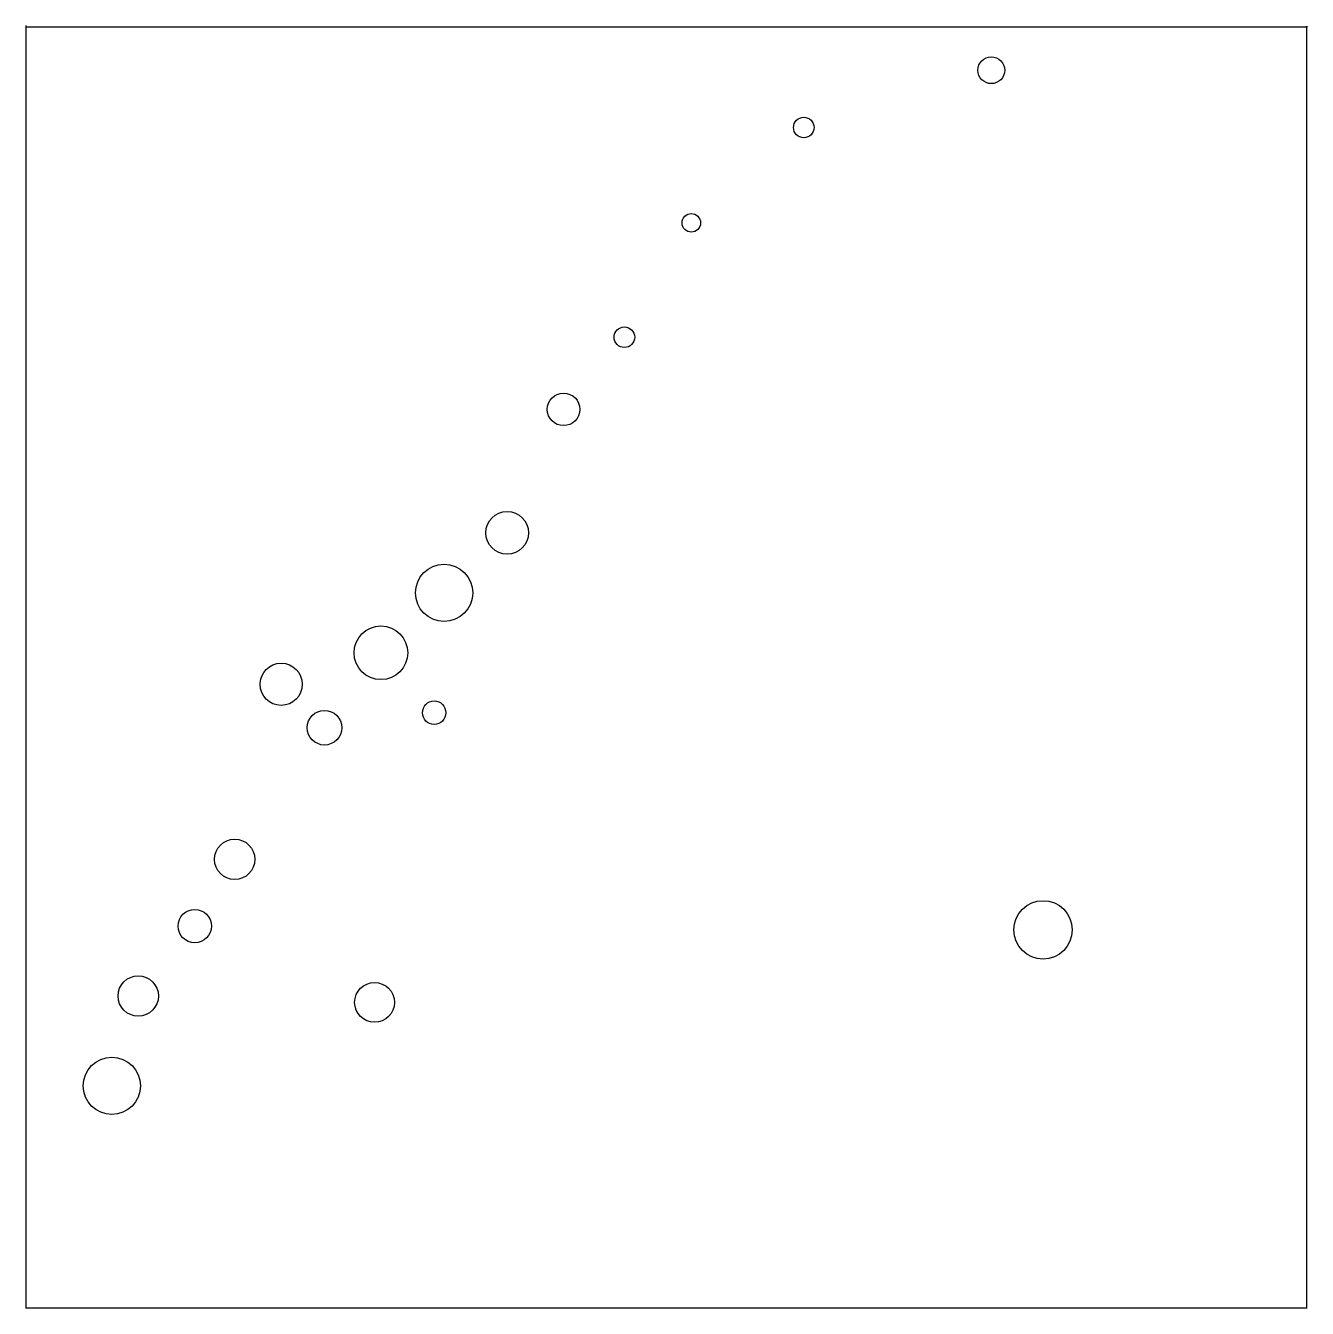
# Model space of a CAD drawing. Extents: x 12.046 to 13.031, y -0.441 to 0.543.
import ezdxf

# ---------------------------------------------------------------- set-up
doc = ezdxf.new("R2010")
doc.units = 0
doc.layers.add('LAYER1', color=7, linetype='CONTINUOUS')
doc.layers.add('LAYER12', color=5, linetype='CONTINUOUS')

msp = doc.modelspace()

# ---------------------------------------------------------------- linework, layer by layer
at = {"layer": 'LAYER1', "color": 7, "linetype": 'CONTINUOUS'}
for centre, radius in [((12.788, 0.5093), 0.0103), ((12.644, 0.4653), 0.0079), ((12.5576, 0.3921), 0.0071), ((12.5062, 0.3043), 0.0079), ((12.4595, 0.2489), 0.0125), ((12.4162, 0.1541), 0.0164), ((12.3677, 0.108), 0.022), ((12.3192, 0.062), 0.0206), ((12.2426, 0.0378), 0.0162), ((12.3601, 0.016), 0.009), ((12.2758, 0.0045), 0.0133), ((12.2069, -0.0966), 0.0155), ((12.1762, -0.1478), 0.0128), ((12.8278, -0.1507), 0.0224), ((12.1328, -0.2015), 0.0155), ((12.3143, -0.2064), 0.0153), ((12.1125, -0.2705), 0.022)]:
    msp.add_circle(centre, radius, dxfattribs=at)
at = {"layer": 'LAYER12', "color": 5, "linetype": 'CONTINUOUS'}
for points in [[(12.0463, 0.5426), (12.0463, 0.5426)], [(12.0463, 0.5426), (12.0473, 0.5426)], [(12.0465, 0.5435), (12.0465, 0.5435)], [(12.0465, 0.5435), (12.0465, 0.5435)], [(12.0465, 0.5435), (12.0465, 0.5432)], [(12.0465, 0.5432), (12.0465, 0.5397)], [(12.0473, 0.5426), (13.0302, 0.5426)], [(13.0302, 0.5426), (13.0302, 0.5432)], [(13.0302, 0.5426), (13.0302, 0.5397)], [(13.0308, 0.5426), (13.0302, 0.5426)], [(13.0308, 0.5426), (13.0308, 0.5426)], [(12.0465, 0.5397), (12.0465, -0.4395)], [(13.0302, 0.5397), (13.0302, -0.4413)], [(12.0473, -0.4411), (12.0463, -0.4411)], [(12.0465, -0.4395), (12.0465, -0.4395)], [(12.0465, -0.4395), (12.0465, -0.4395)], [(12.0465, -0.4395), (12.0465, -0.4413)], [(12.0515, -0.4411), (12.0473, -0.4411)], [(13.0302, -0.4411), (12.0515, -0.4411)]]:
    msp.add_lwpolyline(points, dxfattribs=at)

doc.saveas('drawing.dxf')
